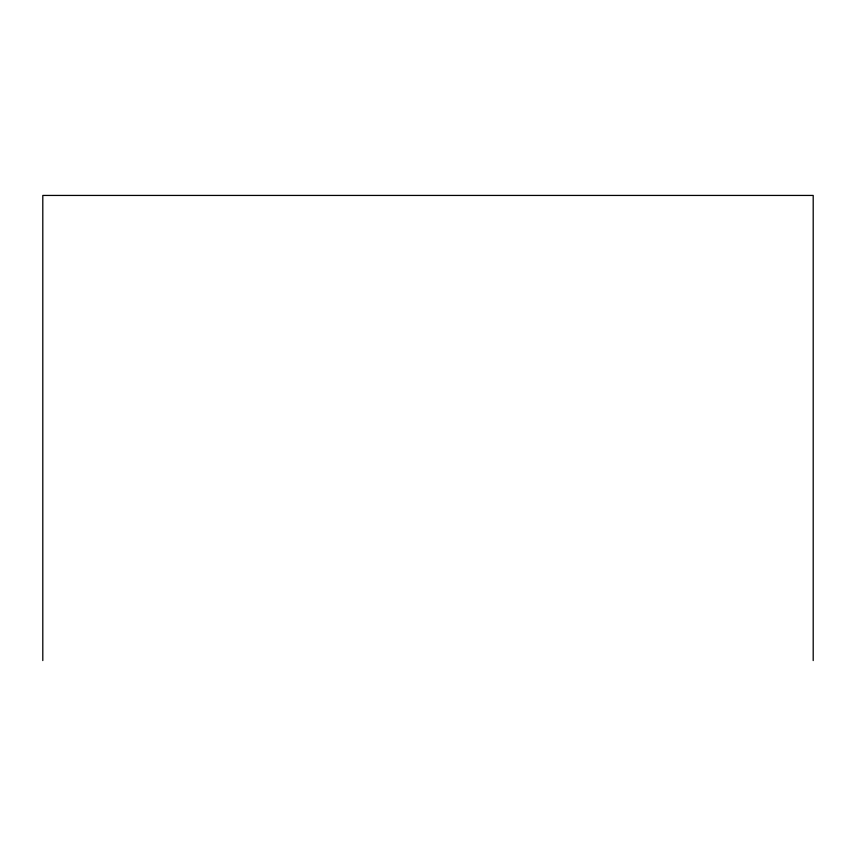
<?xml version="1.0" encoding="UTF-8"?>
<svg xmlns="http://www.w3.org/2000/svg" width="856" height="856" viewBox="0 0 856 856"><rect width="100%" height="100%" fill="white"/><g stroke="black" fill="none" stroke-linecap="round" stroke-linejoin="round"><path stroke-width="1.28" d="M813.2 660.565L813.2 195.436L42.8 195.436L42.8 660.565"/></g></svg>
